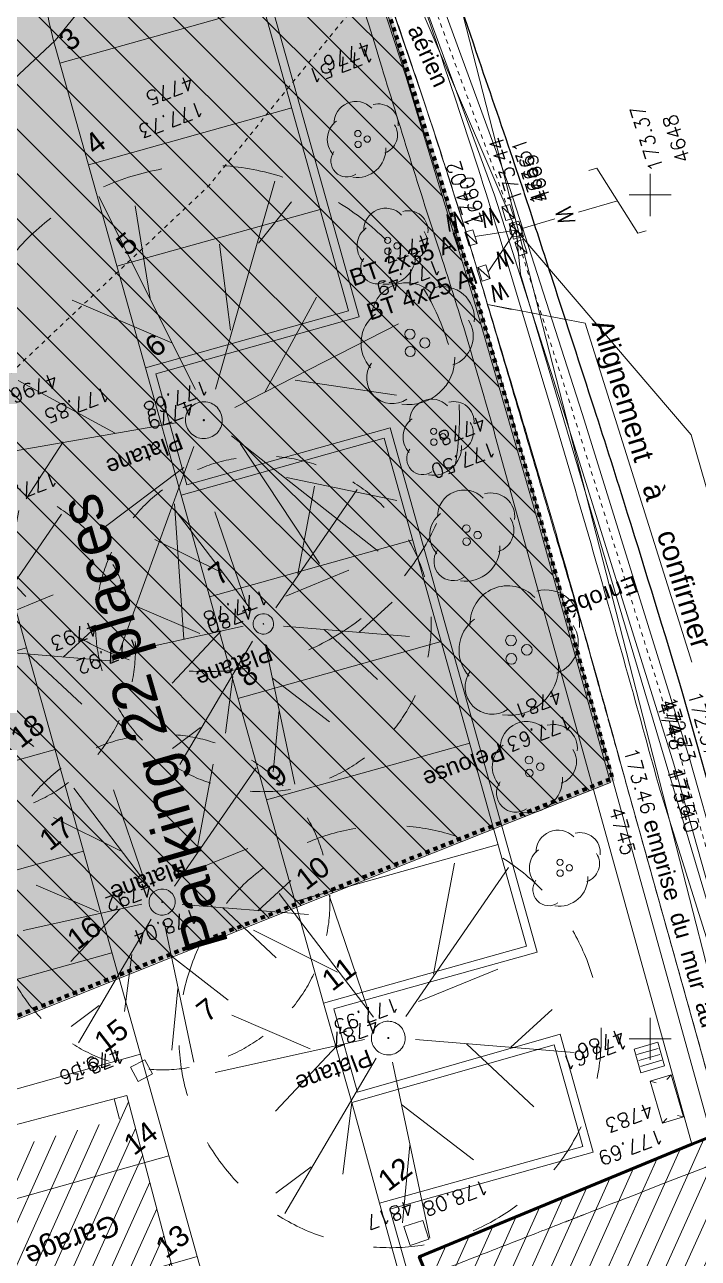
# Model space of a CAD drawing. Header units: metres. Extents: x 1838950 to 1842843, y 5171318 to 5174224.
# Drawn here: x 1841245.19 to 1841261.14, y 5171594.8 to 5171624.03 of the extents above; entities that cross this region are included whole.
import ezdxf

# ---------------------------------------------------------------- set-up
doc = ezdxf.new("R2010")
doc.units = ezdxf.units.M
doc.header["$LTSCALE"] = 0.0254
doc.header["$PDMODE"] = 1
doc.header["$PDSIZE"] = -2
for name, pattern in [('L1', [3.937008, 2.362205, -1.574803]), ('L16', [1.476378, 1.181102, -0.295276]), ('STYLE_01', [0.656126, 0.328, -0.328126])]:
    doc.linetypes.add(name, pattern=pattern)
doc.layers.get('0').update_dxf_attribs({"lineweight": 18})
for name, color, linetype, lineweight, true_color in [('AEP_SSL', 4, 'Continuous', 18, 0x00ffff), ('CAB_SSL', 7, 'Continuous', 18, 0x800000), ('DWG_280-140115-P - ALTEA-CANA', 7, 'Continuous', 5, 0x0080ff), ('EDF_SSL', 1, 'Continuous', 18, 0xff0000), ('SA - arbuste', 7, 'Continuous', 18, 0x008000), ('SA - EVMV', 7, 'Continuous', 18, 0x7ca500), ('SA - Limite terrain', 1, 'Continuous', 18, 0xff0000), ('SA - trame EVMV', 1, 'Continuous', 18, 0xff0000), ('TELECOM_SSL', 3, 'Continuous', 18, 0x00ff00), ('UNITAIRE SSL', 7, 'UNITAIRE', 18, 0x808000)]:
    doc.layers.add(name, color=color, linetype=linetype, lineweight=lineweight, true_color=true_color)
for name, color, linetype, lineweight in [('Fond topo - AFF', 8, 'Continuous', 9), ('Fond topo - ALIGNEMENT_TXT', 8, 'Continuous', 18), ('Fond topo - ASS', 8, 'Continuous', 18), ('Fond topo - BAT', 8, 'Continuous', 50), ('Fond topo - BAT_HAC', 8, 'Continuous', 18), ('Fond topo - BAT_TXT', 8, 'Continuous', 15), ('Fond topo - Carroyage', 8, 'Continuous', 18), ('Fond topo - CLO_MUR', 8, 'Continuous', 18), ('Fond topo - EDF', 8, 'Continuous', 18), ('Fond topo - EDF_TXT', 8, 'Continuous', 18), ('Fond topo - ESPACE_VEGETALISE', 8, 'Continuous', 18), ('Fond topo - ESPACE_VEGETALISE_SHAD', 8, 'Continuous', 18), ('Fond topo - N', 8, 'Continuous', 15), ('Fond topo - P', 8, 'Continuous', 50), ('Fond topo - SUPP', 8, 'Continuous', 18), ('Fond topo - VEG', 8, 'Continuous', 18), ('Fond topo - VEG_SUPPRIME', 8, 'Continuous', 18), ('Fond topo - VEG_TXT_ESSENCE', 8, 'Continuous', 18), ('Fond topo - VOI', 8, 'Continuous', 25), ('Fond topo - VOI_TXT', 8, 'Continuous', 18), ('Fond topo - Z_500', 8, 'Continuous', 9), ('Général', 7, 'Continuous', 5), ('SA - bordure', 7, 'Continuous', 18), ('SA - Bâtiment D', 7, 'Continuous', 18), ('SA - limite revêtement', 7, 'Continuous', 18), ('SA - marquage au sol', 7, 'Continuous', 18)]:
    doc.layers.add(name, color=color, linetype=linetype, lineweight=lineweight)
doc.styles.add('Arial', font='arial.ttf')
doc.styles.add('Simplex', font='simplex_.ttf')
doc.linetypes.add('UNITAIRE', pattern='A,0.005118,0.000393701,-0.001447,["UNI",Simplex,S=0.000592634,R=0,X=-0.001447,Y=-0.000394742],-0.000324178', length=0.007283)
pattern_1 = [(-114.210778058, (3682554.3819, 10343265.77015), (0.376445728962, -0.16926654289), [])]

# ---------------------------------------------------------------- blocks, each defined once
blk = doc.blocks.new('AFF06-4')
for p, q in [((-0.5, 0.5), (-0.426635, 0.255449)), ((0.426635, 0.255449), (0.5, 0.5)), ((-0.426635, -0.255449), (-0.5, -0.5)), ((0.5, -0.5), (0.426635, -0.255449))]:
    blk.add_line(p, q)
at = {"flags": 128}
blk.add_lwpolyline([(-0.5, -0.5), (0.5, -0.5), (0.5, 0.5), (-0.5, 0.5)], close=True, dxfattribs=at)
blk = doc.blocks.new('AFF03-4')
at = {"flags": 128}
blk.add_lwpolyline([(-0.5, -0.5), (0.5, -0.5), (0.5, 0.5), (-0.5, 0.5)], close=True, dxfattribs=at)
blk = doc.blocks.new('ASS07-4')
for p, q in [((-0.25, -0.45), (-0.25, 0.45)), ((0, -0.45), (0, 0.45)), ((0.25, -0.45), (0.25, 0.45))]:
    blk.add_line(p, q)
at = {"flags": 128}
blk.add_lwpolyline([(0.5, -0.5), (0.5, 0.5), (-0.5, 0.5), (-0.5, -0.5)], close=True, dxfattribs=at)
blk = doc.blocks.new('EDF10-4')
blk.add_line((-0.5, -0.5), (0.5, 0.5))
at = {"flags": 128}
blk.add_lwpolyline([(-0.5, -0.5), (-0.5, 0.5), (0.5, 0.5), (0.5, -0.5)], close=True, dxfattribs=at)
blk = doc.blocks.new('EDF01-4')
for p, q in [((0, 1.535431), (0, 2.5)), ((0, 0.15), (0, 0.958637))]:
    blk.add_line(p, q)
at = {"flags": 128}
blk.add_lwpolyline([(0.875, 2.95), (0.875, 2.75), (-0.875, 2.25), (-0.875, 2.05)], dxfattribs=at)
blk.add_circle((0, 0), 0.15)
at = {"insert": (-0.006412, 1.205075), "char_height": 0.401411, "attachment_point": 5, "line_spacing_factor": 1.128203, "style": 'Simplex'}
blk.add_mtext('W', dxfattribs=at)
blk = doc.blocks.new('EDF99-4')
at = {"insert": (0, 0), "char_height": 0.401, "attachment_point": 5, "line_spacing_factor": 1.128203, "style": 'Simplex'}
blk.add_mtext('W', dxfattribs=at)
blk = doc.blocks.new('PTOPO-4')
at = {"color": 7, "linetype": 'Continuous', "lineweight": 5, "transparency": 33554687}
blk.add_point((0, 0), dxfattribs=at)
at = {"layer": 'Général', "color": 0, "flags": 1}
for tag in ['MAT', 'ALT']:
    blk.add_attdef(tag, (0, 0), '', height=0.00018, dxfattribs=at)
blk = doc.blocks.new('VEG14-4')
at = {"flags": 128}
for points in [[(0.5, 0, -0.414214), (0, -0.5, -0.414214), (-0.5, 0, -0.414214), (0, 0.5, -0.414214)], [(0.016, 0, -0.414214), (0, -0.016, -0.414214), (-0.016, 0, -0.414214), (0, 0.016, -0.414214)]]:
    blk.add_lwpolyline(points, format="xyb", close=True, dxfattribs=at)
blk = doc.blocks.new('VEG12-4')
at = {"color": 7}
for p, q in [((0.0182, 0.0574), (0.1004, 0.4729)), ((0.0575, 0.2534), (0.1455, 0.4147)), ((0.0379, 0.1585), (-0.0659, 0.3441)), ((-0.1588, 0.086), (-0.246, 0.2846)), ((0.0498, 0.0338), (0.3916, 0.2859)), ((0.1439, 0.1075), (0.23, 0.254)), ((0.2917, 0.2086), (0.3924, 0.2333)), ((-0.0523, 0.0298), (-0.3836, 0.2046)), ((-0.25, 0.1351), (-0.3756, 0.0911)), ((0.1229, -0.0299), (0.3172, 0.0554)), ((0.0576, -0.0177), (0.4119, -0.0841)), ((-0.0527, -0.0292), (-0.4124, -0.2566)), ((-0.0936, -0.0498), (-0.2956, -0.0465)), ((0.1841, -0.0476), (0.3231, -0.1928)), ((0.0183, -0.0574), (0.1076, -0.4128)), ((-0.1518, -0.0948), (-0.3, -0.3159)), ((0.0226, -0.0796), (0.0016, -0.3618)), ((0.0537, -0.1885), (0.1973, -0.3567))]:
    blk.add_line(p, q, dxfattribs=at)
at = {"flags": 128}
for points in [[(0, 0.497, 0.030217), (-0.0599, 0.4934, 0.030217), (-0.1189, 0.4825)], [(0.231, 0.4401, 0.030217), (0.1762, 0.4647, 0.030217), (0.1189, 0.4825)], [(-0.231, 0.4401, 0.030217), (-0.2823, 0.409, 0.030217), (-0.3296, 0.372)], [(0.409, 0.2823, 0.030217), (0.372, 0.3296, 0.030217), (0.3296, 0.372)], [(-0.409, 0.2823, 0.030217), (-0.4401, 0.231, 0.030217), (-0.4647, 0.1762)], [(0.4934, 0.0599, 0.030217), (0.4825, 0.1189, 0.030217), (0.4647, 0.1762)], [(-0.4934, 0.0599, 0.030217), (-0.497, 0, 0.030217), (-0.4934, -0.0599)], [(0.4647, -0.1762, 0.030217), (0.4825, -0.1189, 0.030217), (0.4934, -0.0599)], [(-0.4647, -0.1762, 0.030217), (-0.4401, -0.231, 0.030217), (-0.409, -0.2823)], [(0.3296, -0.372, 0.030217), (0.372, -0.3296, 0.030217), (0.409, -0.2823)], [(-0.3296, -0.372, 0.030217), (-0.2823, -0.409, 0.030217), (-0.231, -0.4401)], [(0.1189, -0.4825, 0.030217), (0.1762, -0.4647, 0.030217), (0.231, -0.4401)], [(-0.1189, -0.4825, 0.030217), (-0.0599, -0.4934, 0.030217), (0, -0.497)]]:
    blk.add_lwpolyline(points, format="xyb", dxfattribs=at)

msp = doc.modelspace()

# ---------------------------------------------------------------- hatches: boundary and pattern name
at = {"layer": 'Fond topo - BAT_HAC', "linetype": 'Continuous', "lineweight": 18, "true_color": 0x808080}
h = msp.add_hatch(dxfattribs=at)
h.set_pattern_fill('ANSI31_128', color=8, style=0, pattern_type=2)
h.set_pattern_definition(pattern_1)
h.paths.add_polyline_path([(1841264.9116, 5171586.7365), (1841262.0187, 5171585.9422), (1841259.8625, 5171593.7948), (1841258.451, 5171593.2106), (1841258.6144, 5171592.8157), (1841250.674, 5171589.5211), (1841255.0199, 5171575.1309), (1841258.3015, 5171563.2132), (1841259.0755, 5171560.3148), (1841256.3046, 5171559.1648), (1841252.1374, 5171574.2989), (1841246.9975, 5171591.3179), (1841248.8897, 5171592.0288), (1841254.696, 5171594.4379), (1841254.5316, 5171594.8352), (1841260.9843, 5171597.5059), (1841261.8605, 5171597.8484)])
at = {"layer": 'Fond topo - ESPACE_VEGETALISE_SHAD', "linetype": 'Continuous', "lineweight": 0, "true_color": 0xdfff7f}
msp.add_hatch(color=61, dxfattribs=at).paths.add_polyline_path([(1841232.1003, 5171595.3104), (1841220.6542, 5171608.3628), (1841224.7977, 5171616.9138), (1841225.8837, 5171621.1663), (1841225.7803, 5171623.4451), (1841220.7631, 5171636.4781), (1841217.2273, 5171653.9119), (1841227.9577, 5171662.0354), (1841232.4945, 5171646.7538), (1841237.7835, 5171631.2288), (1841239.0784, 5171627.818), (1841251.9539, 5171630.123), (1841254.3245, 5171622.8737), (1841255.4483, 5171619.1762), (1841257.2643, 5171612.9567), (1841259.1674, 5171606.1217), (1841252.0556, 5171603.3139)])
at = {"layer": 'Fond topo - SUPP', "linetype": 'Continuous', "lineweight": 18, "true_color": 0x999999}
h = msp.add_hatch(dxfattribs=at)
h.set_pattern_fill('ANSI31_128_1', color=253, style=0, pattern_type=2)
h.set_pattern_definition(pattern_1)
h.paths.add_polyline_path([(1841249.3101, 5171592.2032), (1841248.8897, 5171592.0288), (1841248.6777, 5171592.4715), (1841245.0165, 5171590.9179), (1841243.2713, 5171597.5193), (1841243.5808, 5171597.6009), (1841243.7082, 5171597.1174), (1841247.4306, 5171598.0985), (1841247.3032, 5171598.5819), (1841247.603, 5171598.6609), (1841249.051, 5171593.1834)])
at = {"layer": 'SA - EVMV', "linetype": 'Continuous', "lineweight": 18, "true_color": 0x7ca500}
h = msp.add_hatch(dxfattribs=at)
h.set_pattern_fill('_USER_2', color=64, style=0, pattern_type=2)
h.set_pattern_definition([(-45, (0, 0), (0.53033008589, 0.53033008589), [])])
h.paths.add_polyline_path([(1841232.0672, 5171595.2723), (1841220.6663, 5171608.2731), (1841224.7975, 5171616.7988), (1841225.8866, 5171621.0635), (1841225.7825, 5171623.3577), (1841220.764, 5171636.3945), (1841217.2352, 5171653.7933), (1841227.883, 5171661.8543), (1841232.3995, 5171646.641), (1841237.6891, 5171631.1141), (1841238.9991, 5171627.6638), (1841251.8725, 5171629.9684), (1841254.2132, 5171622.8108), (1841255.81, 5171617.5668), (1841257.3681, 5171612.1584), (1841259.0575, 5171606.0724), (1841251.9475, 5171603.2457)])

# ---------------------------------------------------------------- linework, layer by layer
at = {"layer": 'AEP_SSL', "flags": 128}
msp.add_lwpolyline([(1841214.5006, 5171524.7326), (1841224.9568, 5171526.8724), (1841226.8506, 5171527.6322), (1841232.9656, 5171531.7967), (1841236.0305, 5171535.3827), (1841236.8835, 5171537.5646), (1841231.737, 5171573.7015), (1841229.1989, 5171595.9153), (1841230.1463, 5171607.8603), (1841230.926, 5171609.1923), (1841232.5113, 5171611.131), (1841245.9083, 5171623.6567), (1841251.4198, 5171630.4564), (1841266.6691, 5171672.7542)], dxfattribs=at)
at = {"layer": 'CAB_SSL', "flags": 128}
msp.add_lwpolyline([(1841214.6853, 5171698.8863), (1841228.7936, 5171667.9489), (1841247.8851, 5171640.0182), (1841256.8271, 5171619.1641), (1841260.973, 5171614.3135), (1841269.2299, 5171585.6682)], dxfattribs=at)
at = {"layer": 'DWG_280-140115-P - ALTEA-CANA', "color": 5, "linetype": 'STYLE_01', "lineweight": 5, "true_color": 0x0000ff, "flags": 128}
msp.add_lwpolyline([(1841235.4717, 5171607.0848), (1841243.7441, 5171614.7278), (1841249.5289, 5171620.1974), (1841254.9229, 5171626.8359)], dxfattribs=at)
at = {"layer": 'EDF_SSL', "linetype": 'Continuous'}
for p, q in [((1841256.8256, 5171619.1625), (1841255.8516, 5171619.0121)), ((1841256.8271, 5171619.1641), (1841256.1612, 5171618.1783))]:
    msp.add_line(p, q, dxfattribs=at)
at = {"layer": 'EDF_SSL', "linetype": 'Continuous', "flags": 128}
msp.add_lwpolyline([(1841254.5815, 5171665.8847), (1841256.4639, 5171653.6478), (1841256.4639, 5171653.6478, -0.0000757), (1841263.1625, 5171632.086), (1841263.1625, 5171632.086), (1841265.3188, 5171627.5748), (1841267.6573, 5171619.905), (1841267.6573, 5171617.905), (1841269.9842, 5171610.2737), (1841267.1127, 5171599.9168), (1841270.5884, 5171587.8579)], format="xyb", dxfattribs=at)
at = {"layer": 'EDF_SSL', "color": 5, "linetype": 'Continuous', "true_color": 0x0000ff, "flags": 128}
msp.add_lwpolyline([(1841256.8256, 5171619.1625), (1841256.9332, 5171618.1181), (1841266.1556, 5171587.0781)], dxfattribs=at)
at = {"layer": 'Fond topo - ALIGNEMENT_TXT', "lineweight": 5}
msp.add_line((1841256.1529, 5171617.4007), (1841256.716, 5171617.2876), dxfattribs=at)
at = {"layer": 'Fond topo - ALIGNEMENT_TXT', "flags": 128}
msp.add_lwpolyline([(1841260.9916, 5171608.9285), (1841258.4578, 5171616.9641), (1841256.1529, 5171617.4007)], dxfattribs=at)
at = {"layer": 'Fond topo - BAT', "flags": 128}
msp.add_lwpolyline([(1841264.9116, 5171586.7365), (1841261.8605, 5171597.8484), (1841260.9843, 5171597.5059), (1841254.5316, 5171594.8352), (1841254.696, 5171594.4379), (1841248.8897, 5171592.0288), (1841246.9975, 5171591.3179), (1841252.1374, 5171574.2989), (1841256.3046, 5171559.1648), (1841259.0755, 5171560.3148)], dxfattribs=at)
at = {"layer": 'Fond topo - Carroyage'}
for p, q in [((1841260, 5171619.5), (1841260, 5171620.5)), ((1841259.5, 5171620), (1841260.5, 5171620)), ((1841260, 5171599.5), (1841260, 5171600.5)), ((1841259.5, 5171600), (1841260.5, 5171600))]:
    msp.add_line(p, q, dxfattribs=at)
at = {"layer": 'Fond topo - CLO_MUR', "flags": 128}
for points in [[(1841236.5932, 5171655.6002), (1841239.3059, 5171651.2855), (1841242.5722, 5171646.1155), (1841246.8831, 5171639.3383), (1841248.4859, 5171636.6871, -0.0512609), (1841254.0798, 5171623.3187, 0.0049286), (1841255.5088, 5171618.7595, -0.0107027), (1841256.8144, 5171614.4189), (1841258.6136, 5171607.9446), (1841261.4524, 5171597.6889)], [(1841236.1699, 5171655.3341), (1841238.8829, 5171651.0189), (1841242.1499, 5171645.8478), (1841246.4581, 5171639.0747), (1841248.0522, 5171636.4381, -0.0512208), (1841253.6012, 5171623.1739, 0.0049286), (1841255.0332, 5171618.6052, -0.0107027), (1841256.3326, 5171614.2851), (1841258.1318, 5171607.811), (1841260.9843, 5171597.5059)], [(1841261.7374, 5171597.8003), (1841259.5333, 5171605.6913, 0.0024256), (1841258.0759, 5171610.9117, 0.0037122), (1841257.0818, 5171614.3108, 0.0000647), (1841255.7166, 5171618.8514, 0.0012197), (1841255.6437, 5171619.0915, 0.0065874), (1841254.6613, 5171622.1557, 0.004536), (1841253.136, 5171626.5728, 0.0083735), (1841251.9206, 5171629.8184, 0.011443), (1841250.9377, 5171632.1565, 0.0075198), (1841250.2972, 5171633.5316, 0.0087458), (1841249.7084, 5171634.6955, 0.0093134), (1841249.5877, 5171634.9141, 0.0004916), (1841247.2194, 5171639.011, 0.0109355), (1841245.5901, 5171641.6866, 0.0070408), (1841242.912, 5171645.7482)]]:
    msp.add_lwpolyline(points, format="xyb", dxfattribs=at)
at = {"layer": 'Fond topo - CLO_MUR', "linetype": 'L16', "flags": 128}
msp.add_lwpolyline([(1841265.3374, 5171590.3089), (1841260.7524, 5171606.5656), (1841258.2042, 5171614.7352), (1841256.4977, 5171620.0604), (1841251.9765, 5171632.4188), (1841250.7378, 5171635.1576), (1841248.7113, 5171638.7793)], dxfattribs=at)
at = {"layer": 'Fond topo - CLO_MUR', "flags": 128}
for points in [[(1841248.8858, 5171638.8769), (1841250.9165, 5171635.2478), (1841252.1618, 5171632.4945), (1841256.6856, 5171620.1291), (1841258.3951, 5171614.7948), (1841260.9442, 5171606.6226), (1841265.5299, 5171590.3632), (1841266.5368, 5171587.1994)], [(1841265.1449, 5171590.2546), (1841260.5607, 5171606.5087), (1841258.0133, 5171614.6757), (1841256.3099, 5171619.9917), (1841251.7912, 5171632.3431), (1841250.5591, 5171635.0674), (1841248.5367, 5171638.6816)]]:
    msp.add_lwpolyline(points, dxfattribs=at)
at = {"layer": 'Fond topo - ESPACE_VEGETALISE', "linetype": 'L1', "lineweight": 80, "flags": 128}
msp.add_lwpolyline([(1841232.1146, 5171595.37), (1841220.7137, 5171608.3708), (1841224.8449, 5171616.8965), (1841225.934, 5171621.1612), (1841225.8298, 5171623.4554), (1841220.8113, 5171636.4922), (1841217.2825, 5171653.891), (1841227.9303, 5171661.952), (1841232.4468, 5171646.7387), (1841237.7365, 5171631.2118), (1841239.0464, 5171627.7615), (1841251.9199, 5171630.0661), (1841254.2605, 5171622.9085), (1841255.8573, 5171617.6645), (1841257.4154, 5171612.2561), (1841259.1048, 5171606.1701), (1841251.9948, 5171603.3434)], close=True, dxfattribs=at)
at = {"layer": 'Fond topo - SUPP', "flags": 128}
for points in [[(1841249.3101, 5171592.2032), (1841247.603, 5171598.6609), (1841247.3032, 5171598.5819)], [(1841247.4306, 5171598.0985), (1841247.3032, 5171598.5819), (1841243.5808, 5171597.6009), (1841243.7082, 5171597.1174)]]:
    msp.add_lwpolyline(points, dxfattribs=at)
at = {"layer": 'Fond topo - VOI', "flags": 128}
msp.add_lwpolyline([(1841233.6818, 5171657.2138), (1841234.5051, 5171657.7421, -0.4118909), (1841237.5219, 5171657.1314), (1841244.2154, 5171646.6993), (1841250.1636, 5171637.252, -0.0093197), (1841251.6773, 5171634.2586, -0.0170778), (1841252.4161, 5171632.5833, -0.0005546), (1841253.2446, 5171630.5099, -0.000518), (1841254.1267, 5171628.2883, -0.0085943), (1841254.8185, 5171626.4491, -0.0049108), (1841255.9417, 5171623.1989, -0.0014148), (1841256.7898, 5171620.7181, -0.0031974), (1841257.1549, 5171619.6169, -0.0000501), (1841257.6859, 5171617.9803), (1841257.6859, 5171617.9803, -0.0000271), (1841258.6662, 5171614.9568), (1841258.6662, 5171614.9568, -0.0030041), (1841259.4599, 5171612.4572, -0.0017866), (1841260.7541, 5171608.2417), (1841265.8442, 5171590.2267), (1841266.3354, 5171588.5043)], format="xyb", dxfattribs=at)
at = {"layer": 'SA - arbuste', "color": 18, "true_color": 0x4c0000}
for centre, radius in [((1841253.0782, 5171621.4538), 0.075), ((1841253.0828, 5171621.1966), 0.075), ((1841253.2994, 5171621.323), 0.075), ((1841253.7838, 5171618.9232), 0.075), ((1841254.0049, 5171618.7923), 0.075), ((1841253.7883, 5171618.666), 0.075), ((1841254.3109, 5171616.7005), 0.12), ((1841254.6648, 5171616.4911), 0.12), ((1841254.3181, 5171616.2889), 0.12), ((1841254.8727, 5171614.3987), 0.075), ((1841254.8772, 5171614.1415), 0.075), ((1841255.0938, 5171614.2679), 0.075), ((1841255.6476, 5171612.0939), 0.09), ((1841255.653, 5171611.7852), 0.09), ((1841255.9129, 5171611.9369), 0.09), ((1841256.7041, 5171609.4415), 0.1275), ((1841257.0801, 5171609.219), 0.1275), ((1841256.7118, 5171609.0042), 0.1275), ((1841257.1308, 5171606.6062), 0.09), ((1841257.1362, 5171606.2975), 0.09), ((1841257.3961, 5171606.4492), 0.09), ((1841257.8634, 5171604.1842), 0.075), ((1841257.868, 5171603.9269), 0.075), ((1841258.0846, 5171604.0533), 0.075)]:
    msp.add_circle(centre, radius, dxfattribs=at)
at = {"layer": 'SA - arbuste'}
for centre, radius, start, end in [((1841253.0313, 5171621.6942), 0.5209, 43.62855, 181.84582), ((1841253.5622, 5171621.6857), 0.4716, 353.70786, 105.35831), ((1841252.8937, 5171621.319), 0.5398, 127.04846, 222.55566), ((1841253.5701, 5171621.42), 0.446, 288.60674, 33.0112), ((1841252.8173, 5171620.8035), 0.3791, 143.99327, 304.47574), ((1841253.0575, 5171621.0956), 0.6841, 261.76134, 1.46738), ((1841253.7368, 5171619.1636), 0.5209, 43.62855, 181.84582), ((1841254.2677, 5171619.1551), 0.4716, 353.70786, 105.35831), ((1841253.5993, 5171618.7884), 0.5398, 127.04846, 222.55566), ((1841254.2756, 5171618.8894), 0.446, 288.60673, 33.0112), ((1841253.763, 5171618.565), 0.6841, 261.76134, 1.46738), ((1841253.5228, 5171618.2728), 0.3791, 143.99327, 304.47574), ((1841254.2358, 5171617.0851), 0.8335, 43.62855, 181.84582), ((1841255.0853, 5171617.0715), 0.7546, 353.70786, 105.35831), ((1841254.0157, 5171616.4848), 0.8636, 127.04846, 222.55566), ((1841255.0979, 5171616.6464), 0.7135, 288.60674, 33.0112), ((1841253.8934, 5171615.6599), 0.6066, 143.99327, 304.47574), ((1841254.2778, 5171616.1273), 1.0945, 261.76134, 1.46738), ((1841254.8257, 5171614.6391), 0.5209, 43.62855, 181.84582), ((1841255.3567, 5171614.6306), 0.4716, 353.70786, 105.35831), ((1841254.6882, 5171614.2639), 0.5398, 127.04846, 222.55566), ((1841255.3646, 5171614.3649), 0.446, 288.60674, 33.0112), ((1841254.6118, 5171613.7484), 0.3791, 143.99327, 304.47574), ((1841254.852, 5171614.0405), 0.6841, 261.76134, 1.46738), ((1841255.5912, 5171612.3824), 0.6251, 43.62855, 181.84582), ((1841256.2283, 5171612.3722), 0.5659, 353.70786, 105.35831), ((1841255.4262, 5171611.9322), 0.6477, 127.04846, 222.55566), ((1841256.2378, 5171612.0534), 0.5352, 288.60674, 33.0112), ((1841255.3344, 5171611.3135), 0.4549, 143.99327, 304.47574), ((1841255.6227, 5171611.6641), 0.8209, 261.76134, 1.46738), ((1841256.6243, 5171609.8502), 0.8856, 43.62855, 181.84582), ((1841257.5269, 5171609.8358), 0.8017, 353.70786, 105.35831), ((1841256.3905, 5171609.2124), 0.9176, 127.04846, 222.55566), ((1841257.5403, 5171609.3841), 0.7581, 288.60674, 33.0112), ((1841256.2605, 5171608.3359), 0.6445, 143.99327, 304.47574), ((1841256.6689, 5171608.8326), 1.163, 261.76134, 1.46738), ((1841257.0744, 5171606.8947), 0.6251, 43.62855, 181.84582), ((1841257.7115, 5171606.8845), 0.5659, 353.70786, 105.35831), ((1841256.9094, 5171606.4444), 0.6477, 127.04846, 222.55566), ((1841257.721, 5171606.5656), 0.5352, 288.60674, 33.0112), ((1841256.8176, 5171605.8258), 0.4549, 143.99327, 304.47574), ((1841257.1059, 5171606.1764), 0.8209, 261.76134, 1.46738), ((1841257.8165, 5171604.4246), 0.5209, 43.62855, 181.84582), ((1841258.3474, 5171604.4161), 0.4716, 353.70786, 105.35831), ((1841257.6789, 5171604.0493), 0.5398, 127.04846, 222.55566), ((1841258.3553, 5171604.1504), 0.446, 288.60674, 33.0112), ((1841257.6025, 5171603.5338), 0.3791, 143.99327, 304.47574), ((1841257.8427, 5171603.826), 0.6841, 261.76134, 1.46738)]:
    msp.add_arc(centre, radius, start, end, dxfattribs=at)
at = {"layer": 'SA - bordure', "flags": 128}
for points in [[(1841233.5098, 5171654.3311), (1841233.1046, 5171653.7312, 0.3845585), (1841233.479, 5171651.0774, -0.1189189), (1841242.9732, 5171638.264), (1841244.9987, 5171639.1227, -0.073722), (1841247.6644, 5171628.8456), (1841245.4769, 5171628.6115, -0.022052), (1841245.6641, 5171625.6197), (1841250.1608, 5171626.8792), (1841252.858, 5171617.2498), (1841248.0433, 5171615.9012), (1841248.8885, 5171612.8836), (1841253.7032, 5171614.2322), (1841257.0747, 5171602.1954), (1841252.26, 5171600.8468), (1841252.9348, 5171598.4882), (1841257.7291, 5171599.8593), (1841258.4034, 5171597.4519), (1841253.5887, 5171596.1033), (1841254.1219, 5171594.1997)], [(1841233.6755, 5171654.2192), (1841233.2703, 5171653.6193, 0.3845585), (1841233.6073, 5171651.2308, -0.1174364), (1841243.0787, 5171638.526), (1841244.9206, 5171639.3069, -0.4142137), (1841245.1828, 5171639.2008, -0.073722), (1841247.8632, 5171628.8668, -0.4142136), (1841247.6856, 5171628.6467), (1841245.6964, 5171628.4338, -0.0186992), (1841245.8583, 5171625.8818), (1841250.2995, 5171627.1258), (1841253.1045, 5171617.1112), (1841248.2898, 5171615.7626), (1841249.0272, 5171613.1301), (1841253.8419, 5171614.4787), (1841257.3212, 5171602.0568), (1841252.5076, 5171600.7085), (1841253.0721, 5171598.7355), (1841257.8674, 5171600.1068), (1841258.6499, 5171597.3133), (1841253.8352, 5171595.9647), (1841254.3145, 5171594.2536)], [(1841249.9352, 5171592.4626), (1841249.2682, 5171594.8442), (1841244.4607, 5171593.4698), (1841240.4149, 5171607.9139), (1841245.2296, 5171609.2625), (1841242.0711, 5171620.5765), (1841237.2466, 5171619.2252), (1841236.5723, 5171621.6325), (1841241.3989, 5171622.9844, -0.0115586), (1841241.3147, 5171623.4021), (1841236.2697, 5171623.3517, -0.0294997), (1841236.1698, 5171625.0411, 0.0337806)]]:
    msp.add_lwpolyline(points, format="xyb", dxfattribs=at)
at = {"layer": 'SA - limite revêtement'}
for p, q in [((1841252.26, 5171600.8468), (1841248.8885, 5171612.8836)), ((1841245.2296, 5171609.2625), (1841249.2682, 5171594.8442)), ((1841253.5887, 5171596.1033), (1841252.9348, 5171598.4882))]:
    msp.add_line(p, q, dxfattribs=at)
at = {"layer": 'SA - limite revêtement', "flags": 128}
msp.add_lwpolyline([(1841248.0433, 5171615.9012), (1841245.8551, 5171623.7134, -0.0669135), (1841245.6698, 5171625.0533), (1841245.6641, 5171625.6197)], format="xyb", dxfattribs=at)
at = {"layer": 'SA - Limite terrain'}
msp.add_open_spline([(1841077.1485, 5171583.5529), (1841078.8191, 5171584.5954), (1841080.4897, 5171585.6379), (1841083.6639, 5171586.8607), (1841086.8381, 5171588.0834), (1841093.7112, 5171590.7349), (1841100.5843, 5171593.3863), (1841105.8354, 5171595.3795), (1841111.0864, 5171597.3727), (1841112.7835, 5171598.0158), (1841114.4805, 5171598.6589), (1841120.1437, 5171600.7977), (1841125.8069, 5171602.9364), (1841137.9788, 5171607.5816), (1841150.1507, 5171612.2269), (1841152.2407, 5171613.0169), (1841154.3307, 5171613.8069), (1841157.6242, 5171615.0086), (1841160.9178, 5171616.2103), (1841160.8937, 5171617.2726), (1841160.8697, 5171618.335), (1841160.7519, 5171622.2441), (1841160.6341, 5171626.1532), (1841160.5459, 5171628.0785), (1841160.4576, 5171630.0038), (1841160.0075, 5171632.9962), (1841159.5574, 5171635.9885), (1841161.4156, 5171637.1289), (1841163.2737, 5171638.2693), (1841163.062, 5171638.6198), (1841162.8502, 5171638.9702), (1841163.1316, 5171639.1783), (1841163.413, 5171639.3865), (1841163.4664, 5171639.3345), (1841163.5199, 5171639.2825), (1841164.0378, 5171639.6824), (1841164.5557, 5171640.0822), (1841164.6484, 5171639.9622), (1841164.7411, 5171639.8421), (1841166.3443, 5171640.4782), (1841167.7831, 5171641.5484), (1841166.8333, 5171642.7817), (1841165.8835, 5171644.0151), (1841171.2018, 5171648.0241), (1841176.5201, 5171652.0331), (1841176.562, 5171652.0654), (1841176.6038, 5171652.0977), (1841176.5828, 5171652.125), (1841176.5618, 5171652.1523), (1841191.1783, 5171663.3819), (1841205.7948, 5171674.6116), (1841207.539, 5171675.9573), (1841209.2831, 5171677.303), (1841213.68, 5171676.8693), (1841218.0769, 5171676.4356), (1841224.138, 5171669.2197), (1841230.1992, 5171662.0037), (1841229.4551, 5171661.4123), (1841228.7111, 5171660.8209), (1841230.314, 5171658.673), (1841231.9169, 5171656.5251), (1841232.0432, 5171656.6166), (1841232.1695, 5171656.7082), (1841232.3724, 5171656.4283), (1841232.5753, 5171656.1483), (1841232.4514, 5171656.0585), (1841232.3275, 5171655.9687), (1841232.663, 5171655.5059), (1841232.9985, 5171655.043), (1841233.051, 5171655.0811), (1841233.1035, 5171655.1191), (1841233.5076, 5171654.2972), (1841234.3715, 5171654.7513), (1841235.0886, 5171655.2417), (1841235.8057, 5171655.7322), (1841235.7432, 5171655.8327), (1841235.6807, 5171655.9332), (1841236.0049, 5171656.1415), (1841236.3292, 5171656.3499), (1841236.5301, 5171656.0268), (1841236.7311, 5171655.7038), (1841236.6898, 5171655.6773), (1841236.6486, 5171655.6508), (1841240.8585, 5171649.0812), (1841245.0684, 5171642.5117), (1841245.3158, 5171642.1368), (1841245.5633, 5171641.7618), (1841246.3679, 5171640.4536), (1841247.1726, 5171639.1454), (1841247.7766, 5171638.0928), (1841248.3805, 5171637.0401), (1841248.9658, 5171636.0263), (1841249.5511, 5171635.0124), (1841249.7169, 5171634.7035), (1841249.8827, 5171634.3945), (1841250.3986, 5171633.3142), (1841250.9146, 5171632.2339), (1841251.4065, 5171631.065), (1841251.8984, 5171629.8962), (1841252.5682, 5171628.1006), (1841253.238, 5171626.3049), (1841253.5633, 5171625.3756), (1841253.8886, 5171624.4462), (1841254.2654, 5171623.3404), (1841254.6421, 5171622.2346), (1841255.1339, 5171620.7027), (1841255.6257, 5171619.1708), (1841256.9719, 5171614.6021), (1841258.3181, 5171610.0335), (1841260.0183, 5171603.9559), (1841261.7184, 5171597.8783), (1841261.6486, 5171597.4706), (1841261.5788, 5171597.0629), (1841255.2305, 5171594.5841), (1841248.8823, 5171592.1053), (1841248.7762, 5171592.3267), (1841248.67, 5171592.548), (1841244.611, 5171590.8237), (1841240.552, 5171589.0994), (1841236.9326, 5171587.6621), (1841233.3131, 5171586.2248), (1841233.4918, 5171583.1089), (1841233.6705, 5171579.9929), (1841236.3231, 5171570.9165), (1841238.9758, 5171561.8401), (1841241.5125, 5171558.1334), (1841244.0493, 5171554.4266), (1841242.9225, 5171553.1247), (1841241.7958, 5171551.8228), (1841241.4101, 5171551.3561), (1841241.0244, 5171550.8893), (1841240.7134, 5171550.2654), (1841240.4024, 5171549.6415), (1841239.986, 5171547.8083), (1841239.5697, 5171545.9751), (1841239.5343, 5171544.7172), (1841239.4989, 5171543.4594), (1841239.6922, 5171542.3478), (1841239.8855, 5171541.2363), (1841240.0814, 5171539.9232), (1841240.2774, 5171538.6102), (1841240.9117, 5171536.095), (1841241.5461, 5171533.5798), (1841243.0137, 5171531.5005), (1841244.4813, 5171529.4212), (1841227.5122, 5171525.4612), (1841210.5431, 5171521.5012), (1841206.6038, 5171520.7482), (1841202.6644, 5171519.9952), (1841201.2494, 5171519.7229), (1841199.8344, 5171519.4507), (1841198.3954, 5171519.2013), (1841196.9565, 5171518.9519), (1841194.0891, 5171518.4581), (1841191.2218, 5171517.9643), (1841187.4601, 5171517.2206), (1841183.6984, 5171516.4768), (1841181.4913, 5171516.1096), (1841179.2842, 5171515.7423), (1841171.6216, 5171514.4506), (1841163.959, 5171513.1588), (1841163.6599, 5171515.6357), (1841163.3609, 5171518.1125), (1841161.4246, 5171520.351), (1841159.4883, 5171522.5896), (1841159.2311, 5171523.5567), (1841158.9739, 5171524.5238), (1841157.9666, 5171529.9426), (1841156.9592, 5171535.3614), (1841153.722, 5171536.2537), (1841150.4848, 5171537.1461), (1841149.6939, 5171541.1018), (1841148.9031, 5171545.0575), (1841151.559, 5171547.0944), (1841154.2149, 5171549.1313), (1841153.1972, 5171554.379), (1841152.1794, 5171559.6267), (1841150.2617, 5171559.1731), (1841148.3439, 5171558.7194), (1841148.3324, 5171558.7681), (1841148.3209, 5171558.8167), (1841145.0571, 5171557.9919), (1841141.7932, 5171557.167), (1841136.4846, 5171555.8638), (1841131.1761, 5171554.5605), (1841120.4886, 5171551.958), (1841109.8011, 5171549.3555), (1841104.9463, 5171548.1603), (1841100.0914, 5171546.9651), (1841095.6613, 5171545.873), (1841091.2312, 5171544.7809), (1841091.1558, 5171544.6421), (1841091.0804, 5171544.5033), (1841088.9329, 5171543.9538), (1841086.7854, 5171543.4043), (1841084.885, 5171542.9306), (1841082.9845, 5171542.4569), (1841083.0353, 5171542.2607), (1841083.0861, 5171542.0645), (1841079.4525, 5171541.1726), (1841075.8188, 5171540.2807), (1841074.9605, 5171551.0465), (1841074.1023, 5171561.8123), (1841074.1422, 5171561.8151), (1841074.1821, 5171561.818), (1841074.0261, 5171563.9757), (1841073.87, 5171566.1334), (1841073.6013, 5171569.4277), (1841073.3326, 5171572.722), (1841073.3386, 5171574.6786), (1841073.3446, 5171576.6352), (1841073.9647, 5171578.5359), (1841074.5847, 5171580.4367), (1841075.8666, 5171581.9948), (1841077.1485, 5171583.5529)], degree=2, knots=[0, 0, 0, 0.0066094, 0.0066094, 0.0180264, 0.0180264, 0.0427524, 0.0427524, 0.0616039, 0.0616039, 0.0676951, 0.0676951, 0.0880134, 0.0880134, 0.1317411, 0.1317411, 0.1392404, 0.1392404, 0.1510077, 0.1510077, 0.1545742, 0.1545742, 0.1677006, 0.1677006, 0.1741696, 0.1741696, 0.1843261, 0.1843261, 0.1916437, 0.1916437, 0.193018, 0.193018, 0.1941927, 0.1941927, 0.1944431, 0.1944431, 0.1966392, 0.1966392, 0.1971484, 0.1971484, 0.2029375, 0.2029375, 0.2079632, 0.2079632, 0.2294651, 0.2294651, 0.2296358, 0.2296358, 0.2297471, 0.2297471, 0.2892551, 0.2892551, 0.2963673, 0.2963673, 0.3106314, 0.3106314, 0.3410558, 0.3410558, 0.3441243, 0.3441243, 0.3527769, 0.3527769, 0.3532806, 0.3532806, 0.3543967, 0.3543967, 0.3548907, 0.3548907, 0.3567363, 0.3567363, 0.3569456, 0.3569456, 0.3599026, 0.3599026, 0.3625349, 0.3625349, 0.3628936, 0.3628936, 0.3640612, 0.3640612, 0.3652139, 0.3652139, 0.3653624, 0.3653624, 0.3890036, 0.3890036, 0.3903646, 0.3903646, 0.3950181, 0.3950181, 0.3986951, 0.3986951, 0.4022421, 0.4022421, 0.4033044, 0.4033044, 0.4069318, 0.4069318, 0.4107741, 0.4107741, 0.4165807, 0.4165807, 0.4195641, 0.4195641, 0.4231037, 0.4231037, 0.4279785, 0.4279785, 0.4424092, 0.4424092, 0.4615305, 0.4615305, 0.4627836, 0.4627836, 0.4834323, 0.4834323, 0.484176, 0.484176, 0.497538, 0.497538, 0.5093374, 0.5093374, 0.5187939, 0.5187939, 0.5474445, 0.5474445, 0.5610537, 0.5610537, 0.5662703, 0.5662703, 0.568105, 0.568105, 0.5702171, 0.5702171, 0.575913, 0.575913, 0.5797256, 0.5797256, 0.583144, 0.583144, 0.5871664, 0.5871664, 0.5950256, 0.5950256, 0.6027368, 0.6027368, 0.6555323, 0.6555323, 0.667684, 0.667684, 0.67205, 0.67205, 0.6764748, 0.6764748, 0.6852903, 0.6852903, 0.6969084, 0.6969084, 0.7036876, 0.7036876, 0.7272317, 0.7272317, 0.7347907, 0.7347907, 0.7437584, 0.7437584, 0.7467905, 0.7467905, 0.76349, 0.76349, 0.7736641, 0.7736641, 0.7858865, 0.7858865, 0.7960277, 0.7960277, 0.8122236, 0.8122236, 0.8181945, 0.8181945, 0.818346, 0.818346, 0.8285459, 0.8285459, 0.8451078, 0.8451078, 0.8784356, 0.8784356, 0.8935843, 0.8935843, 0.9074088, 0.9074088, 0.9078874, 0.9078874, 0.9146037, 0.9146037, 0.9205379, 0.9205379, 0.921152, 0.921152, 0.9324883, 0.9324883, 0.9652106, 0.9652106, 0.9653318, 0.9653318, 0.9718864, 0.9718864, 0.9819008, 0.9819008, 0.9878291, 0.9878291, 0.9938868, 0.9938868, 1, 1, 1], dxfattribs=at)
at = {"layer": 'SA - marquage au sol', "lineweight": 20}
for p, q in [((1841250.8351, 5171624.4719), (1841246.0204, 5171623.1233)), ((1841251.5094, 5171622.0645), (1841246.6947, 5171620.7159)), ((1841252.1837, 5171619.6572), (1841247.369, 5171618.3086)), ((1841254.3775, 5171611.8248), (1841249.5628, 5171610.4762)), ((1841255.0518, 5171609.4175), (1841250.2371, 5171608.0689)), ((1841245.9039, 5171606.8551), (1841241.0892, 5171605.5066)), ((1841255.7261, 5171607.0101), (1841250.9114, 5171605.6615)), ((1841256.4004, 5171604.6028), (1841251.5857, 5171603.2542)), ((1841246.5782, 5171604.4478), (1841241.7635, 5171603.0992)), ((1841247.2525, 5171602.0405), (1841242.4378, 5171600.6919)), ((1841247.9268, 5171599.6331), (1841243.1121, 5171598.2845)), ((1841248.6011, 5171597.2258), (1841243.7864, 5171595.8772))]:
    msp.add_line(p, q, dxfattribs=at)
at = {"layer": 'SA - trame EVMV', "flags": 128}
msp.add_lwpolyline([(1841232.0672, 5171595.2723), (1841220.6663, 5171608.2731), (1841224.7975, 5171616.7988), (1841225.8866, 5171621.0635), (1841225.7825, 5171623.3577), (1841220.764, 5171636.3945), (1841217.2352, 5171653.7933), (1841227.883, 5171661.8543), (1841232.3995, 5171646.641), (1841237.6891, 5171631.1141), (1841238.9991, 5171627.6638), (1841251.8725, 5171629.9684), (1841254.2132, 5171622.8108), (1841255.81, 5171617.5668), (1841257.3681, 5171612.1584), (1841259.0575, 5171606.0724), (1841251.9475, 5171603.2457)], close=True, dxfattribs=at)
at = {"layer": 'TELECOM_SSL', "flags": 128}
msp.add_lwpolyline([(1841238.3328, 5171653.7785), (1841243.5136, 5171646.1572, -0.0070408), (1841246.203, 5171642.0784, -0.010938), (1841247.8492, 5171639.3751), (1841250.2178, 5171635.2776, -0.0093134), (1841250.3516, 5171635.0352, -0.0087458), (1841250.952, 5171633.8486, -0.0075198), (1841251.6017, 5171632.4537, -0.011443), (1841252.5975, 5171630.0849, -0.0083735), (1841253.8215, 5171626.8164, -0.004536), (1841255.3511, 5171622.3869, -0.0065874), (1841256.3393, 5171619.3045, -0.0006098), (1841256.3398, 5171619.3028), (1841256.413, 5171619.0617), (1841257.7785, 5171614.5202, -0.0037122), (1841258.7756, 5171611.1107, -0.0024248), (1841260.2344, 5171605.8852), (1841262.6819, 5171598.0957), (1841265.8478, 5171586.9911)], format="xyb", dxfattribs=at)
at = {"layer": 'UNITAIRE SSL', "flags": 128}
msp.add_lwpolyline([(1841266.2052, 5171583.7562), (1841264.3196, 5171590.1205), (1841245.3939, 5171663.974)], dxfattribs=at)

# ---------------------------------------------------------------- block references
at = {"layer": 'Fond topo - AFF', "xscale": 1.039937273322316, "yscale": 0.52, "rotation": 286.5153925365406}
msp.add_blockref('AFF06-4', (1841260.3942, 5171598.5733), dxfattribs=at)
at = {"layer": 'Fond topo - AFF', "xscale": 0.470641587823477, "yscale": 0.470641587823477, "zscale": 0.470641587823477, "rotation": 198.0128977444427}
msp.add_blockref('AFF03-4', (1841254.4649, 5171595.4016), dxfattribs=at)
at = {"layer": 'Fond topo - ASS', "xscale": 0.5830018258266271, "yscale": 0.5830018258266271, "zscale": 0.5830018258266271, "rotation": 286.2432621379896}
msp.add_blockref('ASS07-4', (1841259.9814, 5171599.5587), dxfattribs=at)
at = {"layer": 'Fond topo - EDF', "rotation": 286.2544831221394}
msp.add_blockref('EDF01-4', (1841256.8256, 5171619.1625), dxfattribs=at)
at = {"layer": 'Fond topo - EDF'}
for p, xscale, yscale, rotation in [((1841256.6298, 5171619.5831), 0.340000000250003, 0.2, 287.3535808918454), ((1841255.7562, 5171618.9822), 0.340000000250003, 0.2, 287.3535808918454), ((1841256.8271, 5171619.1641), 0.3799999997587439, 0.24, 286.7832723222958), ((1841256.9394, 5171618.7494), 0.340000000250003, 0.2, 287.3535808918454), ((1841256.0657, 5171618.1485), 0.340000000250003, 0.2, 287.3535808918454)]:
    msp.add_blockref('EDF10-4', p, dxfattribs=dict(at, xscale=xscale, yscale=yscale, rotation=rotation))
at = {"layer": 'Fond topo - EDF_TXT', "rotation": 200.7892219420548}
for p in [(1841256.1907, 5171619.4686), (1841255.3479, 5171619.3785), (1841256.5338, 5171618.4925), (1841256.4132, 5171617.7029)]:
    msp.add_blockref('EDF99-4', p, dxfattribs=at)
at = {"layer": 'Fond topo - P'}
for p, rotation in [((1841253.6012, 5171623.1739), 200.7892219420548), ((1841249.4093, 5171622.3491), 200.7892219420548), ((1841260.449, 5171620.5618), 107.4464664367849), ((1841257.0602, 5171619.5972), 108.1070011013304), ((1841257.1549, 5171619.6169), 108.5361787308047), ((1841255.6437, 5171619.0915), 108.1186967544194), ((1841255.0332, 5171618.6052), 200.7892219420548), ((1841246.1913, 5171615.294), 200.7892219420548), ((1841249.4289, 5171614.6621), 200.7892219420548), ((1841256.3326, 5171614.2851), 200.7892219420548), ((1841250.8385, 5171609.8335), 200.7892219420548), ((1841247.1546, 5171609.4244), 200.7892219420548), ((1841260.6495, 5171608.1935), 288.326869206032), ((1841260.7541, 5171608.2417), 286.10131769873), ((1841258.1318, 5171607.811), 200.7892219420548), ((1841260.9442, 5171606.6226), 286.7061860330629), ((1841259.5333, 5171605.6913), 286.0751038924247), ((1841248.4404, 5171603.2413), 200.7892219420548), ((1841253.7972, 5171600.0172), 200.7892219420548), ((1841259.62, 5171599.757), 200.7892219420548), ((1841247.6954, 5171599.3266), 200.7892219420548), ((1841260.2927, 5171598.0009), 200.7892219420548), ((1841254.6159, 5171595.6981), 200.7892219420548)]:
    msp.add_blockref('PTOPO-4', p, dxfattribs=dict(at, rotation=rotation))
at = {"layer": 'Fond topo - SUPP', "xscale": 0.3825605940805669, "yscale": 0.3825605940805669, "zscale": 0.3825605940805669, "rotation": 298.00062459752}
msp.add_blockref('AFF03-4', (1841247.9541, 5171599.2475), dxfattribs=at)
at = {"layer": 'Fond topo - VEG'}
for name, p, xscale, yscale, zscale, rotation in [('VEG12-4', (1841249.4814, 5171614.704), 12.0768, 12.0768, 12.0768, 37.75134012907913), ('VEG14-4', (1841249.4289, 5171614.6621), 0.8720000000000001, 0.8720000000000001, 0.8720000000000001, 218.5653395105629), ('VEG12-4', (1841253.841, 5171600.0521), 10.064, 10.064, 10.064, 203.1563073939862), ('VEG14-4', (1841253.7972, 5171600.0172), 0.8, 0.8, 0.8, 218.5653395105629)]:
    msp.add_blockref(name, p, dxfattribs=dict(at, xscale=xscale, yscale=yscale, zscale=zscale, rotation=rotation))
at = {"layer": 'Fond topo - VEG_SUPPRIME'}
for name, p, xscale, yscale, zscale, rotation in [('VEG12-4', (1841250.8385, 5171609.8335), 7.999999999999999, 7.999999999999999, 7.999999999999999, 203.1563073939862), ('VEG12-4', (1841243.8325, 5171609.2503), 7.999999999999999, 7.999999999999999, 7.999999999999999, 203.1563073939862), ('VEG14-4', (1841250.8385, 5171609.8335), 0.4844800000000001, 0.4844800000000001, 0.4844800000000001, 218.5653395105629), ('VEG12-4', (1841248.4404, 5171603.2413), 7.999999999999999, 7.999999999999999, 7.999999999999999, 203.1563073939862), ('VEG14-4', (1841248.4404, 5171603.2413), 0.6200000000000001, 0.6200000000000001, 0.6200000000000001, 218.5653395105629)]:
    msp.add_blockref(name, p, dxfattribs=dict(at, xscale=xscale, yscale=yscale, zscale=zscale, rotation=rotation))

# ---------------------------------------------------------------- texts
at = {"layer": 'CAB_SSL', "insert": (1841254.6087, 5171624.087), "char_height": 0.39855, "attachment_point": 1, "rotation": 294.73635, "line_spacing_factor": 0.97048, "style": 'Arial'}
msp.add_mtext('aérien', dxfattribs=at)
at = {"layer": 'EDF_SSL', "char_height": 0.39855, "attachment_point": 1, "rotation": 19.23423, "line_spacing_factor": 0.97048, "style": 'Arial'}
for s, insert in [('BT 2x35 Al', (1841252.8378, 5171618.2034)), ('BT 4x25 Al', (1841253.2412, 5171617.3966))]:
    msp.add_mtext(s, dxfattribs=dict(at, insert=insert))
at = {"layer": 'Fond topo - ALIGNEMENT_TXT', "insert": (1841259.0895, 5171617.1071), "char_height": 0.4981818, "attachment_point": 1, "rotation": 287.12259, "line_spacing_factor": 0.970907, "style": 'Arial'}
msp.add_mtext('Alignement   à    confirmer                                                                                            ', dxfattribs=at)
at = {"layer": 'Fond topo - BAT_TXT', "insert": (1841260.2154, 5171605.2486), "char_height": 0.398545, "attachment_point": 1, "rotation": 285.92847, "line_spacing_factor": 0.97048, "style": 'Arial'}
msp.add_mtext('emprise  du  mur  au  sol', dxfattribs=at)
at = {"layer": 'Fond topo - N', "char_height": 0.3412, "attachment_point": 1, "line_spacing_factor": 1.128608, "style": 'Simplex'}
for s, insert, rotation in [('4776', (1841253.4281, 5171623.3482), 200.78922), ('4775', (1841249.2361, 5171622.5235), 200.78922), ('4648', (1841260.6331, 5171620.7245), 107.44647), ('4666', (1841257.2425, 5171619.762), 108.107), ('4665', (1841257.336, 5171619.7831), 108.53618), ('4660', (1841255.826, 5171619.2564), 108.1187), ('4777', (1841254.86, 5171618.7796), 200.78922), ('4796', (1841246.0182, 5171615.4684), 200.78922), ('4779', (1841249.2558, 5171614.8365), 200.78922), ('4778', (1841256.1594, 5171614.4595), 200.78922), ('4780', (1841250.6653, 5171610.0079), 200.78922), ('4793', (1841246.9815, 5171609.5988), 200.78922), ('4781', (1841257.9586, 5171607.9854), 200.78922), ('4748', (1841260.4678, 5171608.028), 288.32687), ('4747', (1841260.5662, 5171608.0834), 286.10132), ('4746', (1841260.7579, 5171606.4623), 286.70619), ('4745', (1841259.3453, 5171605.533), 286.0751), ('4792', (1841248.2673, 5171603.4157), 200.78922), ('4787', (1841253.6241, 5171600.1916), 200.78922), ('4786', (1841259.4468, 5171599.9314), 200.78922), ('4791', (1841247.5222, 5171599.5009), 200.78922), ('4783', (1841260.1196, 5171598.1752), 200.78922), ('4817', (1841254.4428, 5171595.8725), 200.78922)]:
    msp.add_mtext(s, dxfattribs=dict(at, insert=insert, rotation=rotation))
at = {"layer": 'Fond topo - SUPP', "insert": (1841247.4905, 5171595.3914), "char_height": 0.49818, "attachment_point": 1, "rotation": 200.78922, "line_spacing_factor": 0.970907, "style": 'Arial'}
msp.add_mtext('Garage', dxfattribs=at)
at = {"layer": 'Fond topo - VEG_SUPPRIME', "char_height": 0.39855, "attachment_point": 1, "rotation": 200.78922, "line_spacing_factor": 0.97048, "style": 'Arial'}
for s, insert in [('Platane', (1841251.104, 5171608.9845)), ('Pelouse', (1841256.6022, 5171606.643)), ('Platane', (1841249.0809, 5171603.9001))]:
    msp.add_mtext(s, dxfattribs=dict(at, insert=insert))
at = {"layer": 'Fond topo - VEG_TXT_ESSENCE', "char_height": 0.39855, "attachment_point": 1, "rotation": 200.78922, "line_spacing_factor": 0.97048, "style": 'Arial'}
for insert in [(1841248.9782, 5171613.9975), (1841253.4656, 5171599.3895)]:
    msp.add_mtext('Platane', dxfattribs=dict(at, insert=insert))
at = {"layer": 'Fond topo - VOI_TXT', "insert": (1841259.7604, 5171610.6161), "char_height": 0.39855, "attachment_point": 1, "rotation": 200.78922, "line_spacing_factor": 0.97048, "style": 'Arial'}
msp.add_mtext('Enrobé', dxfattribs=at)
at = {"layer": 'Fond topo - Z_500', "char_height": 0.3412, "attachment_point": 1, "line_spacing_factor": 1.128608, "style": 'Simplex'}
for s, insert, rotation in [('177.51', (1841253.4957, 5171623.1986), 200.78922), ('177.73', (1841249.4724, 5171621.9012), 200.78922), ('173.37', (1841259.9981, 5171620.5249), 107.44647), ('173.44', (1841256.6738, 5171619.7711), 108.107), ('173.31', (1841257.2191, 5171619.7391), 108.53618), ('174.02', (1841255.6601, 5171619.2036), 108.1187), ('177.49', (1841255.0963, 5171618.1573), 200.78922), ('177.85', (1841247.2425, 5171615.1454), 200.78922), ('177.68', (1841249.5863, 5171615.3017), 200.78922), ('177.50', (1841256.3957, 5171613.8371), 200.78922), ('177.94', (1841246.0108, 5171613.1365), 200.78922), ('177.78', (1841251.0033, 5171610.335), 200.78922), ('177.92', (1841247.9951, 5171609.1941), 200.78922), ('172.73', (1841260.5906, 5171608.1478), 288.32687), ('172.57', (1841261.2058, 5171608.268), 286.10132), ('177.63', (1841258.1949, 5171607.363), 200.78922), ('173.46', (1841259.6924, 5171606.9319), 286.0751), ('173.40', (1841260.7048, 5171606.4891), 286.70619), ('178.04', (1841249.3452, 5171602.7797), 200.78922), ('177.93', (1841254.0967, 5171600.6735), 200.78922), ('177.61', (1841259.5054, 5171599.8058), 200.78922), ('178.36', (1841247.5925, 5171599.4681), 200.78922), ('177.69', (1841260.3558, 5171597.5529), 200.78922), ('178.08', (1841256.2085, 5171596.3522), 200.78922)]:
    msp.add_mtext(s, dxfattribs=dict(at, insert=insert, rotation=rotation))
at = {"layer": 'SA - Bâtiment D', "attachment_point": 1, "style": 'Arial'}
for s, insert, char_height, rotation, line_spacing_factor in [('3', (1841245.9418, 5171623.7739), 0.4982, 37.75134, 0.970907), ('4', (1841246.5466, 5171621.3154), 0.4982, 37.75134, 0.970907), ('5', (1841247.296, 5171618.9227), 0.4982, 37.75134, 0.970907), ('6', (1841247.9703, 5171616.5153), 0.4982, 37.75134, 0.970907), ('Parking 22 places', (1841249.0499, 5171601.9814), 1.006429, 106.13724, 0.970699), ('7', (1841249.4822, 5171611.1119), 0.4982, 37.75134, 0.970907), ('8', (1841250.1565, 5171608.7045), 0.4982, 37.75134, 0.970907), ('18', (1841244.7887, 5171607.2598), 0.49818, 37.75134, 0.970907), ('9', (1841250.8495, 5171606.3263), 0.4982, 37.75134, 0.970907), ('17', (1841245.4723, 5171604.8276), 0.49818, 37.75134, 0.970907), ('10', (1841251.5463, 5171603.8941), 0.49818, 37.75134, 0.970907), ('16', (1841246.1297, 5171602.4742), 0.49818, 37.75134, 0.970907), ('11', (1841252.1642, 5171601.5013), 0.49818, 37.75134, 0.970907), ('7', (1841249.1962, 5171600.7665), 0.4982, 37.75134, 0.970907), ('15', (1841246.7739, 5171600.042), 0.49818, 37.75134, 0.970907), ('14', (1841247.4707, 5171597.6098), 0.49818, 37.75134, 0.970907), ('12', (1841253.4928, 5171596.7578), 0.49818, 37.75134, 0.970907), ('13', (1841248.2262, 5171595.1676), 0.49818, 37.75134, 0.970907)]:
    msp.add_mtext(s, dxfattribs=dict(at, insert=insert, char_height=char_height, rotation=rotation, line_spacing_factor=line_spacing_factor))

doc.saveas('drawing.dxf')
